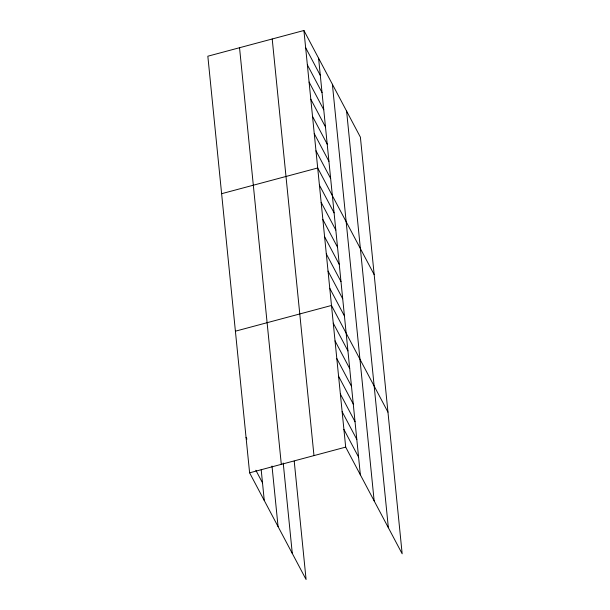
<?xml version="1.0" encoding="UTF-8"?>
<svg xmlns="http://www.w3.org/2000/svg" width="610" height="610" viewBox="0 0 610 610"><rect width="100%" height="100%" fill="white"/><g stroke="black" fill="none" stroke-linecap="round" stroke-linejoin="round"><path stroke-width="0.91" d="M303.917 30.5L345.687 447.115L402.165 553.788L360.396 137.174L303.917 30.5L207.835 56.211L249.604 472.826L306.083 579.5L294.218 461.152M221.621 193.698L317.703 167.986L374.182 274.652M235.407 331.184L331.482 305.465L387.96 412.139M249.604 472.826L345.687 447.115M305.64 47.687L320.311 75.396M307.364 64.873L322.034 92.583M309.087 82.053L323.757 109.762M310.81 99.239L325.481 126.949M312.534 116.426L327.204 144.135M314.257 133.613L328.927 161.322M315.98 150.8L330.65 178.509M319.426 185.165L334.097 212.875M321.15 202.352L335.82 230.061M322.865 219.539L337.543 247.248M324.589 236.726L339.267 264.435M326.312 253.912L340.99 281.622M328.035 271.092L342.706 298.801M329.758 288.278L344.429 315.988M333.258 323.17L347.929 350.88M335.035 340.876L349.705 368.585M336.812 358.581L351.482 386.29M338.588 376.286L353.259 404.003M340.357 393.999L355.028 421.708M342.134 411.704L356.804 439.413M343.91 429.409L358.581 457.119M246.051 437.416L246.943 439.093M255.834 470.241L262.498 482.83M346.602 111.111L388.364 527.726M332.381 84.264L374.151 500.879M318.588 58.209L360.358 474.824M272.212 38.987L313.975 455.601M283.223 463.051L292.289 553.445M239.539 47.733L281.309 464.347M271.999 466.025L278.068 526.598M261.194 469.784L264.275 500.536"/></g></svg>
